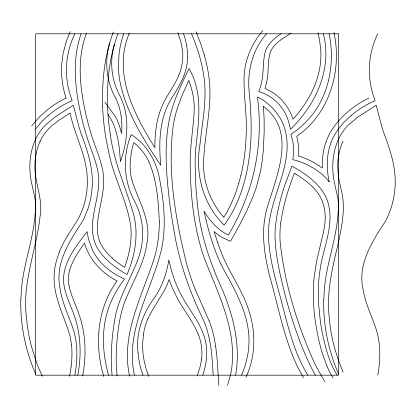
<?xml version="1.0" encoding="UTF-8"?>
<svg xmlns="http://www.w3.org/2000/svg" width="416" height="416" viewBox="0 0 416 416"><rect width="100%" height="100%" fill="white"/><g stroke="black" fill="none" stroke-linecap="round" stroke-linejoin="round"><path stroke-width="0.62" d="M20.836 300.123L21.492 288.496A153.046 153.046 0 0 1 22.5 280.14C26.354 254.415 36.114 229.445 35.433 203.143A52.109 52.109 0 0 0 34.965 198.328L31.392 182.094A76.081 76.081 0 0 1 30.43 176.145A78.234 78.234 0 0 1 29.884 168.672C29.64 158.569 31.351 148.32 35.667 139.136A51.584 51.584 0 0 1 45.661 124.784L55.489 116.688L73.336 105.222L78.686 125.944A220.516 220.516 0 0 0 81.058 133.328C87.386 150.192 93.324 167.799 92.201 186.082M323.736 300.123L324.397 288.496A153.046 153.046 0 0 1 325.406 280.14C329.264 254.415 339.019 229.445 338.338 203.143A52.109 52.109 0 0 0 337.865 198.328L334.298 182.094A76.081 76.081 0 0 1 333.336 176.145A78.234 78.234 0 0 1 332.79 168.672C332.545 158.569 334.256 148.32 338.567 139.136A51.584 51.584 0 0 1 348.566 124.784L358.394 116.688L376.241 105.222L381.592 125.944A220.516 220.516 0 0 0 383.958 133.328C390.291 150.192 396.23 167.799 395.106 186.082A84.812 84.812 0 0 1 390.4 210.018L387.254 217.672A69.321 69.321 0 0 1 385.216 221.614C372.076 241.623 357.427 264.165 363.064 289.318C365.238 303.352 371.847 316.061 376.189 329.446C380.936 344.193 380.458 360.084 377.775 375.185M71.23 366.059L69.607 376.324M143.39 334.719L142.662 343.647A82.945 82.945 0 0 0 144.18 361.072L145.777 367.718L148.663 376.407M280.774 222.643C283.249 205.691 288.106 189.129 294.367 173.202L296 174.179M201.396 359.856L200.756 363.756A69.586 69.586 0 0 1 200.112 366.694L197.205 376.059M235.643 375.185C240.646 346.585 233.875 317.273 222.836 290.862C209.815 262.309 199.566 232.237 197.085 200.751A350.844 350.844 0 0 1 195.754 185L195.135 165.204A247.057 247.057 0 0 1 195.504 152.001C198.032 123.812 204.069 94.562 188.999 68.52C182.9 81.375 176.493 94.177 172.349 107.832A134.706 134.706 0 0 0 168.761 122.517C163.92 149.791 166.624 177.7 169.967 204.984A530.005 530.005 0 0 0 173.597 228.238C178.558 260.442 189.348 291.325 203.627 320.512C211.094 337.719 212.186 356.704 213.153 375.185M74.87 375.185C77.693 359.44 78.021 342.81 72.67 327.543C68.016 314.184 61.615 301.252 59.81 287.061C55.234 262.6 69.68 241.082 82.316 221.614A69.321 69.321 0 0 0 84.349 217.672L87.5 210.018A84.812 84.812 0 0 0 92.201 186.082M82.628 376.111C86.232 357.146 85.998 337.251 80.444 318.682C77.147 307.398 71.224 296.962 69.02 285.35M36.208 153.239L35.667 156.265A67.028 67.028 0 0 0 34.913 165.646C34.45 182.998 43.503 199.399 39.983 216.908C36.312 250.328 22.121 282.542 26.385 316.706A172.884 172.884 0 0 0 31.434 346.362L36.483 362.513A120.442 120.442 0 0 0 37.757 365.81L42.328 376.225M338.998 153.473L338.458 156.504A67.028 67.028 0 0 0 337.704 165.885L338.411 176.93L340.99 189.051M266.661 82.17L265.013 88.629C278.372 93.917 288.699 105.508 292.942 119.179C311.646 98.92 324.6 71.427 319.946 43.378A92.851 92.851 0 0 0 319.363 39.432L318.094 32.911M240.843 175.557L238.753 183.456M69.649 270.369C72.545 260.333 78.499 251.54 84.49 243.116C89.248 259.704 101.889 273.177 117.083 280.914C97.152 308.199 94.094 344.765 103.818 376.522M227.51 385.315L230.589 374.535L231.551 369.637A84.874 84.874 0 0 0 232.17 363.756C235.466 325.494 216.674 290.878 203.642 256.261A216.663 216.663 0 0 1 202.166 251.794C193.534 223.87 190.492 194.47 190.211 165.334C189.795 146.058 193.742 127.046 194.267 107.827A68.156 68.156 0 0 0 194.111 103.709L193.622 98.894A74.942 74.942 0 0 0 192.572 92.986A85.119 85.119 0 0 0 190.258 84.604L188.791 80.428L181.766 96.132L177.679 107.302A130.728 130.728 0 0 0 173.342 124.862C167.003 171.584 175.568 219.118 186.763 264.467A245.549 245.549 0 0 0 195.421 289.916M81.12 33.722C70.97 62.395 75.676 93.626 82.784 122.418A285.6 285.6 0 0 0 89.627 145.023C92.908 154.497 96.84 163.862 98.244 173.857C100.246 187.044 96.127 200.028 93.954 212.914C91.406 225.956 91.302 240.76 99.835 251.758C106.902 261.414 116.745 268.642 127.031 274.56C135.023 255.731 138.902 234.354 133.562 214.271C125.835 187.574 113.859 162.032 110.271 134.212M86.585 33.072C76.944 57.912 79.732 85.41 85.108 110.864A274.778 274.778 0 0 0 91.504 134.987C95.259 147.649 101.166 159.718 103.085 172.884C104.926 184.168 102.435 195.489 100.188 206.513C98.233 216.757 95.919 227.505 98.488 237.864C100.62 246.043 106.335 252.788 112.502 258.326M331.157 142.189C326.362 154.804 326.383 168.802 329.196 181.87M117.988 33.722C108.69 58.349 106.522 85.103 107.812 111.212A227.609 227.609 0 0 0 110.271 134.212M113.381 31.97C104.364 55.791 101.852 81.562 102.679 106.881M129.267 33.259C112.502 73.206 133.942 114.26 154.898 147.732C154.757 132.928 156.572 117.764 162.926 104.239C167.612 93.938 175.063 85.119 179.072 74.48M59.29 252.112L56.628 259.88L55.037 266.89A59.722 59.722 0 0 0 54.423 271.658C51.896 294.455 63.913 314.798 69.976 335.946A64.615 64.615 0 0 1 70.658 339.118L71.49 344.822M246.033 377.161C255.434 356.819 256.048 333.159 249.288 311.943C243.537 292.334 231.192 275.699 223.174 257.072A191.1 191.1 0 0 1 217.459 242.091M147.857 318.802L151.741 311.319L164.913 289.515A74.885 74.885 0 0 0 169.109 279.464L169.957 281.814A129.86 129.86 0 0 0 175.978 295.511C182.536 308.942 192.634 320.388 198.208 334.329M67.928 235.154L77.282 220.485A70.767 70.767 0 0 0 78.343 218.608C87.552 201.49 89.497 180.996 85.114 162.178A112.559 112.559 0 0 0 84.266 158.631C80.023 143.276 73.346 128.664 70.091 113.006L58.562 120.552L51.152 126.386A47.388 47.388 0 0 0 40.082 141.216M31.689 125.908L39.12 117.224L47.58 109.652A97.365 97.365 0 0 1 66.024 98.036M35.667 128.825L41.564 121.789L48.272 115.461M266.583 33.722C252.148 49.967 246.73 72.327 249.397 93.61C251.228 114.062 252.148 134.732 249.543 155.158A198.12 198.12 0 0 1 245.69 176.478C241.597 193.83 234.759 210.714 224.156 225.139C203.086 204.448 195.01 173.841 199.878 145.101C201.942 125.424 205.936 105.794 204.812 85.925C203.715 67.876 198.51 50.32 191.532 33.722M262.777 30.592C251.976 43.389 244.806 59.493 244.104 76.341C243.448 96.065 247.317 115.674 246.121 135.424A199.446 199.446 0 0 1 240.9 175.573M351.177 115.461L344.464 121.789L338.567 128.825A58.23 58.23 0 0 0 331.115 142.173M291.039 33.036C283.27 38.459 273.083 43.456 270.005 53.222C267.847 60.845 268.596 68.89 267.53 76.679A67.272 67.272 0 0 1 266.666 82.17M281.117 33.722C273.837 38.438 266.661 44.798 264.779 53.664C262.595 64.017 263.947 74.87 260.894 85.093A87.11 87.11 0 0 1 260.359 86.98L258.898 91.577C273.203 95.872 284.762 107.578 288.683 122.028A57.845 57.845 0 0 1 290.415 129.298C315.671 104.967 332.519 69.014 323.331 33.722M318.209 165.199C319.706 165.537 323.196 170.321 322.374 166.54C322.239 161.294 322.608 156.026 323.596 150.868C326.55 134.202 337.376 119.896 350.485 109.652A97.365 97.365 0 0 1 368.93 98.036M263.77 106.647L263.437 106.382L264.129 119.007L264.176 131.815L263.318 150.535L262.189 161.205L260.65 170.69L256.485 187.013L252.528 197.808L246.943 210.408L239.819 224.552L230.542 241.285L223.189 237.947A42.25 42.25 0 0 1 221.104 236.829L220.714 236.605A29.099 29.099 0 0 1 218.27 234.983L214.172 231.54L217.448 242.096M263.884 106.74C297.7 132.73 275.621 177.663 266.578 209.784A118.992 118.992 0 0 0 264.857 218.13C261.586 237.645 265.075 257.525 269.766 276.515C277.831 304.746 283.15 333.944 294.876 360.994A154.268 154.268 0 0 0 303.581 377.738M313.009 187.382C323.398 197.106 326.898 212.181 324.511 225.909A101.171 101.171 0 0 1 323.56 231.676L316.831 260.302L314.34 275.439A159.656 159.656 0 0 0 313.373 298.631C313.742 311.834 315.552 324.969 318.318 337.875A213.611 213.611 0 0 0 319.342 342.352L320.918 348.478A177.076 177.076 0 0 0 321.958 352.128L326.851 365.955M223.673 217.162C209.082 200.642 201.687 178.376 203.892 156.416C205.384 130.764 212.16 105.238 209.212 79.44A148.741 148.741 0 0 0 204.188 54.73M104.842 102.123L114.748 115.606A44.632 44.632 0 0 1 116.152 117.972L116.485 118.581A35.802 35.802 0 0 1 117.463 120.572L119.47 125.861L121.649 133.552L121.924 126.329L121.566 119.418A70.46 70.46 0 0 0 121.404 117.941L121.217 116.537M108.014 114.421C117.598 128.097 119.465 145.413 120.359 161.637C128.024 140.442 130.229 115.643 119.527 95.066A67.881 67.881 0 0 1 114.405 44.429M337.178 375.185C329.254 362.471 325.452 347.719 322.379 333.195A230.896 230.896 0 0 1 320.382 321.662L318.443 302.448L318.292 288.813A150.904 150.904 0 0 1 319.868 271.248C322.65 248.425 334.844 225.529 327.943 202.322A42.016 42.016 0 0 0 324.797 194.901C317.465 181.953 304.741 173.181 291.944 166.213L284.716 185.338A251.909 251.909 0 0 0 279.443 203.783L277.014 214.911L275.392 226.58A100.303 100.303 0 0 0 275.012 235.186C275.226 254.779 279.932 273.988 284.565 292.916A494.031 494.031 0 0 0 291.335 316.576C297.747 336.705 305.115 356.652 315.338 375.185M324.797 381.534L318.833 371.29A117.764 117.764 0 0 1 317.278 368.446A187.762 187.762 0 0 1 313.42 360.729C296.852 323.17 284.513 283.208 280.181 242.278A100.5 100.5 0 0 1 280.738 222.638M307.814 375.185C294.247 353.007 288.241 327.434 281.778 302.552C275.792 279.77 268.414 256.875 268.502 233.074C268.398 197.366 295.469 164.003 284.544 127.936A49.384 49.384 0 0 0 279.916 117.723L275.454 111.384A59.727 59.727 0 0 0 270.462 105.976L263.453 100.282L257.566 96.975L258.82 110.89A226.73 226.73 0 0 1 259.298 124.753A206.404 206.404 0 0 1 254.992 167.164C250.032 191.058 240.828 213.99 228.42 234.978C217.693 230.282 210.002 220.802 203.98 211.073C207.605 227.479 212.03 243.786 218.738 259.225A171.6 171.6 0 0 0 222.758 267.821C236.444 292.536 251.753 319.025 248.596 348.442A76.653 76.653 0 0 1 247.816 354.453L246.152 362.034A93.345 93.345 0 0 1 241.504 375.18M148.819 161.626C157.045 180.424 158.371 201.474 159.328 221.692M343.091 372.315L338.14 359.564L334.22 346.601A172.884 172.884 0 0 1 329.17 316.94C326.352 291.132 332.868 265.772 338.816 240.921C342.129 224.37 345.712 206.924 341.276 190.211M196.076 31.808L200.502 43.139L204.235 54.714M195.437 289.905L208.884 320.341M177.944 32.682L180.934 42.188A69.826 69.826 0 0 1 181.574 45.11L182.338 49.967M132.054 180.721C138.689 201.167 151.705 221.312 146.853 243.734C143.993 264.789 131.992 282.87 124.524 302.359A104.198 104.198 0 0 0 122.138 309.91C118.591 322.852 117.094 336.263 116.423 349.638A191.766 191.766 0 0 0 116.246 362.253A163.415 163.415 0 0 0 116.506 368.659L117.088 376.106M108.56 375.185C103.548 357.219 101.634 338.088 105.414 319.696A93.044 93.044 0 0 1 110.692 302.609C114.234 294.19 119.007 286.343 124.498 279.058C114.598 274.591 105.336 268.294 98.556 259.719A53.425 53.425 0 0 1 92.55 250.203L88.577 239.455L87.058 231.598C75.582 247.01 60.814 264.623 64.002 285.251C65.77 296.041 70.881 305.838 74.422 316.087A96.84 96.84 0 0 1 77.137 325.317C80.231 338.25 80.777 351.718 79.336 364.915A131.227 131.227 0 0 1 77.787 375.185M341.089 189.436L341.182 189.826M333.954 32.729C342.269 70.46 329.467 114.036 296.702 136.318A54.111 54.111 0 0 1 298.308 156A73.018 73.018 0 0 1 318.219 165.178M129.605 376.163C120.458 334.656 142.012 296.431 154.305 258.175A132.506 132.506 0 0 0 159.349 221.692M134.436 375.185C124.462 330.164 152.287 290.092 161.819 247.874A133.515 133.515 0 0 0 163.732 234.125C165.308 215.394 162.994 196.57 159.406 178.199C156.146 160.701 146.474 144.16 131.201 134.56C122.299 156.291 123.594 181.215 134.846 201.854C144.295 219.736 145.033 241.046 137.743 259.782C130.333 280.166 117.697 298.74 114.644 320.601C111.556 338.588 110.37 356.99 112.081 375.185M186.706 45.76L187.46 51.709L187.59 57.964A52.666 52.666 0 0 1 186.815 65.218C184.803 77.1 178.402 87.537 172.084 97.568C159.281 117.536 158.558 142.355 160.784 165.251C143.062 139.001 125.278 110.906 119.506 79.279A103.303 103.303 0 0 1 118.492 64.116L119.085 53.94A87.001 87.001 0 0 1 123.802 33.722M215.66 346.237L216.752 355.254A238.758 238.758 0 0 1 217.266 361.228L218.826 385.408M138.013 352.44C135.824 333.268 142.36 314.262 153.665 298.917C161.85 287.394 166.618 273.889 168.787 260L171.532 270.904L174.694 280.41A124.249 124.249 0 0 0 179.977 292.5C188.344 309.686 202.675 324.293 205.988 343.689A52.666 52.666 0 0 1 206.762 350.943L206.632 357.198L205.878 363.147A75.832 75.832 0 0 1 202.743 375.18M143.442 334.729A60.403 60.403 0 0 1 147.815 318.786M198.297 334.292A51.267 51.267 0 0 1 201.505 359.871M148.886 161.595A56.056 56.056 0 0 0 133.754 142.537A93.35 93.35 0 0 0 131.248 153.13L130.369 159.968L130.13 166.858A55.988 55.988 0 0 0 132.028 180.726M71.573 344.817A98.363 98.363 0 0 1 71.157 366.049M59.233 252.086A114.748 114.748 0 0 1 67.969 235.18M182.478 49.951A51.251 51.251 0 0 1 179.114 74.495M102.638 106.881A237.385 237.385 0 0 0 108.618 151.44C113.282 177.096 126.984 200.2 130.697 226.023C132.231 240.037 129.407 254.212 124.592 267.348A95.03 95.03 0 0 1 112.476 258.357M68.978 285.355A33.821 33.821 0 0 1 69.566 270.343M238.612 183.414A126.792 126.792 0 0 1 223.818 217.251M48.313 115.508A91.577 91.577 0 0 1 72.16 100.667A94.224 94.224 0 0 1 68.983 90.449C65.031 75.109 65.676 58.672 70.819 43.69A94.214 94.214 0 0 1 74.797 33.722M377.702 33.722A94.214 94.214 0 0 0 373.719 43.69C368.581 58.672 367.936 75.109 371.888 90.449A94.224 94.224 0 0 0 375.081 100.714A91.577 91.577 0 0 0 351.213 115.508M36.234 153.239A54.34 54.34 0 0 1 40.206 140.993M339.024 153.478A54.34 54.34 0 0 1 343.002 141.227M142.974 375.19A87.079 87.079 0 0 1 138.029 352.44M183.57 33.727A75.832 75.832 0 0 1 186.711 45.76M329.186 181.875A62.915 62.915 0 0 0 321.693 174.018L315.208 169.125L306.264 164.2A70.138 70.138 0 0 0 292.781 159.661L293.452 154.846A48.766 48.766 0 0 0 292.651 140.572L290.935 134.3A94.203 94.203 0 0 0 304.2 123.75L310.638 116.849A80.428 80.428 0 0 0 314.46 111.899C320.232 103.771 324.49 94.614 327.293 85.056A100.131 100.131 0 0 0 329.664 75.057L330.522 69.56A109.06 109.06 0 0 0 329.092 33.732M338.692 374.223A177.793 177.793 0 0 1 323.648 300.123M35.786 374.223A177.793 177.793 0 0 1 20.743 300.123M209.019 320.289A113.469 113.469 0 0 1 215.602 346.242M66.04 98.062A96.377 96.377 0 0 1 62.722 84.604L61.745 76.7L61.474 70.72A81.931 81.931 0 0 1 61.662 64.428L63.196 53.113L66.139 42.13A99.273 99.273 0 0 1 70.33 31.642M115.263 97.318A60.216 60.216 0 0 1 121.165 116.542M115.17 97.365A72.805 72.805 0 0 1 109.673 43.051M295.937 174.294A88.754 88.754 0 0 1 313.092 187.294M333.003 377.92A76.658 76.658 0 0 1 326.903 365.934M338.458 33.795L35.667 33.795L35.667 375.185L338.458 375.185L338.458 33.795"/></g></svg>
